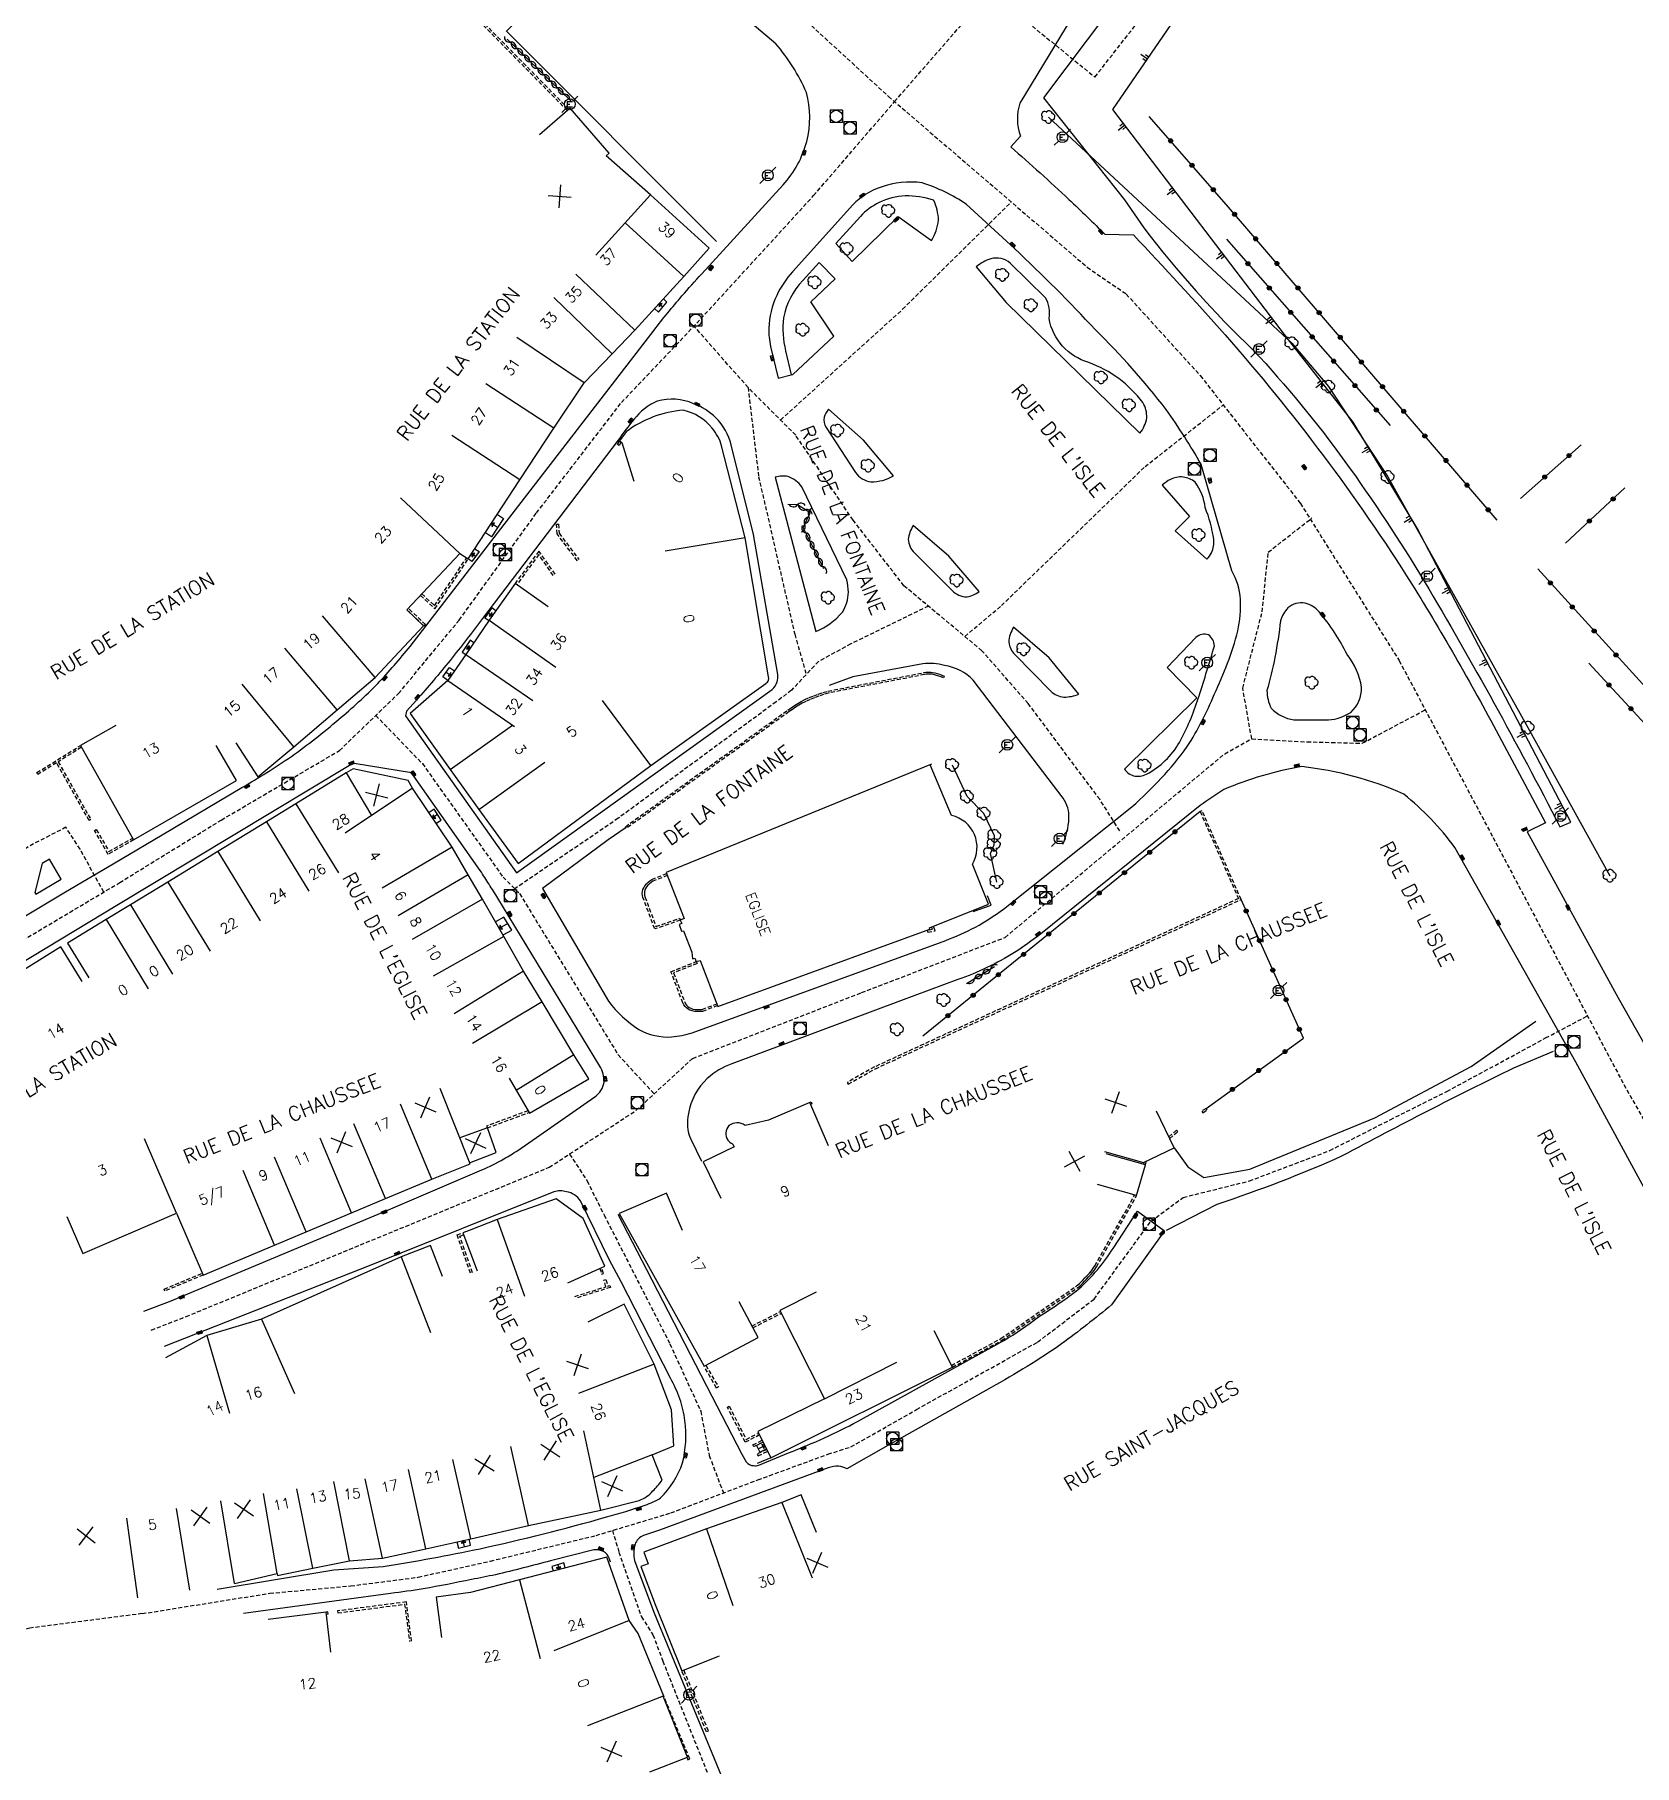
# Model space of a CAD drawing. Header units: millimetres. Extents: x 163000 to 164000, y 123999 to 125000.
# Drawn here: x 163105.8 to 163303, y 124158.1 to 124371.5 of the extents above; entities that cross this region are included whole.
import ezdxf
from ezdxf.enums import TextEntityAlignment as Align

# ---------------------------------------------------------------- set-up
doc = ezdxf.new("R2010")
doc.units = ezdxf.units.MM
doc.linetypes.add('DASHED', pattern=[0.75, 0.5, -0.25])
doc.layers.get('0').update_dxf_attribs({"linetype": 'CONTINUOUS'})
for name, color, linetype in [('W0001', 6, 'DASHED'), ('W0008', 7, 'CONTINUOUS'), ('W0100', 7, 'CONTINUOUS'), ('W0112', 1, 'DASHED'), ('W0211', 2, 'CONTINUOUS'), ('W0300', 7, 'CONTINUOUS'), ('W0302', 3, 'CONTINUOUS'), ('W0310', 3, 'CONTINUOUS'), ('W0322', 7, 'CONTINUOUS'), ('W0334', 7, 'CONTINUOUS'), ('W0400', 7, 'CONTINUOUS'), ('W0420', 7, 'CONTINUOUS'), ('W0471', 7, 'CONTINUOUS'), ('W0984', 7, 'CONTINUOUS'), ('W0989', 7, 'CONTINUOUS'), ('W0991', 7, 'CONTINUOUS'), ('W1102', 7, 'CONTINUOUS')]:
    doc.layers.add(name, color=color, linetype=linetype)
doc.styles.get("Standard").update_dxf_attribs({"font": 'romans.shx', "width": 0.85})

# ---------------------------------------------------------------- blocks, each defined once
blk = doc.blocks.new('t322o')
at = {"color": 0, "linetype": 'Continuous'}
for radius in [0.25, 0.15]:
    blk.add_circle((0, 0), radius, dxfattribs=at)
blk = doc.blocks.new('t211o')
at = {"color": 0, "linetype": 'Continuous'}
for p, q in [((-0.29, 0.5), (-0.29, 0)), ((0, 1), (0, 0)), ((0.29, 0.5), (0.29, 0))]:
    blk.add_line(p, q, dxfattribs=at)
blk = doc.blocks.new('t991o')
at = {"color": 0, "linetype": 'Continuous'}
for p, q in [((-1, 1), (1, -1)), ((-1, -1), (1, 1))]:
    blk.add_line(p, q, dxfattribs=at)
blk = doc.blocks.new('t310o')
at = {"color": 0, "linetype": 'Continuous'}
for centre, start, end in [((-0.5, 0.38), 216.8699, 323.1304), ((0.5, -0.37), 36.8699, 143.1303)]:
    blk.add_arc(centre, 0.625, start, end, dxfattribs=at)
blk = doc.blocks.new('T400')
for p, q in [((-0.15, 0.3), (0.15, 0.3)), ((-0.15, -0.25), (-0.15, 0.3)), ((-0.15, 0.15), (0.15, 0.15)), ((-0.15, 0), (0.15, 0)), ((0.15, 0.3), (0.15, -0.25)), ((-0.15, -0.15), (0.15, -0.15)), ((-0.15, -0.25), (-0.15, -0.3)), ((-0.15, -0.3), (0.15, -0.3)), ((0.15, -0.3), (0.15, -0.25))]:
    blk.add_line(p, q)
blk = doc.blocks.new('T420')
for p, q in [((0.75, 0.75), (-0.75, 0.75)), ((-0.75, 0.75), (-0.75, -0.75)), ((0.75, 0.75), (0.75, -0.75)), ((0.75, -0.75), (-0.75, -0.75))]:
    blk.add_line(p, q)
blk.add_ellipse((0, 0), major_axis=(-0.53, 0.53), ratio=1, start_param=3.926991, end_param=10.210176)
blk = doc.blocks.new('T471')
for p, q in [((-0.333334, 0.333334), (-0.333334, -0.333334)), ((-0.333334, 0.333334), (0.333334, 0.333334)), ((-0.333334, 0), (0, 0)), ((0.500001, 0.500001), (1.000002, 1.000002)), ((-0.500001, -0.500001), (-1.000002, -1.000002)), ((-0.333334, -0.333334), (0.333334, -0.333334))]:
    blk.add_line(p, q)
blk.add_ellipse((0, 0), major_axis=(0.471405, 0.471405), ratio=1, start_param=5.4977871438, end_param=11.780972451)
blk = doc.blocks.new('T300')
for p, q in [((-0.8, 0.51), (-0.86, 0.34)), ((-0.86, 0.34), (-0.86, 0.17)), ((-0.86, 0.17), (-0.74, 0.06)), ((-0.69, 0.63), (-0.8, 0.51)), ((-0.8, -0.06), (-0.74, 0.06)), ((-0.74, 0.06), (-0.69, 0.11)), ((-0.57, 0.69), (-0.69, 0.63)), ((-0.46, 0.69), (-0.57, 0.69)), ((-0.29, 0.63), (-0.46, 0.69)), ((-0.29, 0.63), (-0.17, 0.74)), ((-0.23, 0.57), (-0.29, 0.63)), ((-0.17, 0.74), (-0.06, 0.8)), ((-0.06, 0.8), (0.06, 0.8)), ((0.06, 0.8), (0.23, 0.74)), ((0.23, 0.74), (0.34, 0.63)), ((0.34, 0.63), (0.4, 0.51)), ((0.46, 0.46), (0.34, 0.46)), ((0.4, 0.51), (0.4, 0.46)), ((0.57, 0.4), (0.46, 0.46)), ((0.57, 0.4), (0.69, 0.29)), ((0.69, 0.29), (0.74, 0.17)), ((0.74, 0.06), (0.69, -0.17)), ((0.74, 0.17), (0.74, 0.06)), ((-0.8, -0.17), (-0.8, -0.06)), ((-0.8, -0.23), (-0.8, -0.17)), ((-0.74, -0.34), (-0.8, -0.23)), ((-0.69, -0.4), (-0.74, -0.34)), ((-0.51, -0.46), (-0.69, -0.4)), ((-0.4, -0.46), (-0.51, -0.46)), ((-0.4, -0.46), (-0.34, -0.46)), ((-0.34, -0.46), (-0.34, -0.4)), ((-0.34, -0.51), (-0.34, -0.46)), ((-0.29, -0.63), (-0.34, -0.51)), ((-0.17, -0.74), (-0.29, -0.63)), ((-0.06, -0.8), (-0.17, -0.74)), ((0.06, -0.8), (-0.06, -0.8)), ((0.17, -0.74), (0.06, -0.8)), ((0.23, -0.69), (0.17, -0.74)), ((0.29, -0.46), (0.23, -0.46)), ((0.29, -0.63), (0.23, -0.69)), ((0.46, -0.4), (0.29, -0.46)), ((0.34, -0.51), (0.29, -0.63)), ((0.34, -0.51), (0.34, -0.46)), ((0.57, -0.34), (0.46, -0.4)), ((0.63, -0.29), (0.57, -0.34)), ((0.69, -0.17), (0.63, -0.29))]:
    blk.add_line(p, q)

msp = doc.modelspace()

# ---------------------------------------------------------------- linework, layer by layer
at = {"layer": 'W0001'}
for points in [[(163211.78, 124363.23), (163223.54, 124376.77), (163236.47, 124366.26), (163244.57, 124376.6), (163251.64, 124380.91), (163259.06, 124382.46), (163265.95, 124387.97), (163296.3, 124426.21), (163306.3, 124423.97), (163318.88, 124435.17), (163307.67, 124445.85), (163309.92, 124453.26), (163316.29, 124474.79), (163347.75, 124491.37)], [(163201.53, 124372.6), (163211.03, 124363.87), (163235.53, 124342.81), (163240.34, 124339.51), (163249.46, 124329.45), (163261.8, 124313.7), (163273.96, 124294.34), (163285.54, 124272.52), (163301.31, 124242.72), (163330.56, 124190.35), (163358.86, 124138.92), (163365.88, 124129.43), (163373.1, 124113.3), (163397.79, 124069.84), (163400.64, 124065.1), (163386.97, 124055.23), (163363.04, 124040.62), (163297.28, 124000)], [(163097.23, 124255.62), (163116.29, 124266.96), (163128.81, 124274.67), (163143.38, 124283.24), (163150.65, 124290.26), (163158.13, 124299.31), (163167.66, 124312.53), (163178.13, 124326.14), (163187.4, 124335.9), (163201.81, 124351.64), (163211.78, 124363.23)], [(163197.73, 124323.98), (163212.78, 124337.63), (163226.17, 124350.86)], [(163239.53, 124273.33), (163237.07, 124277.22), (163228.26, 124289.03), (163222.54, 124295.54), (163212.94, 124303.55), (163206.67, 124311.64), (163199.6, 124322.11), (163193.73, 124327.98), (163187.07, 124335.56)], [(163193.73, 124327.98), (163195.03, 124316.99), (163199.48, 124297.56), (163200.91, 124292.61)], [(163220.44, 124297.29), (163224.95, 124301.1), (163242.65, 124318.23), (163252.29, 124325.83)], [(163255.8, 124284.68), (163254.69, 124290.94), (163257.09, 124300.32), (163257.83, 124307.68), (163263.21, 124311.9)], [(163215.95, 124301.04), (163206.39, 124296.37), (163202.42, 124294.23), (163199.08, 124290.66), (163197.18, 124289.23), (163177.73, 124274.88), (163164.98, 124266.19)], [(163120.19, 124211.8), (163124.47, 124213.46), (163169.23, 124231.86), (163179.91, 124238.85), (163186.91, 124245.29), (163207.72, 124253.39), (163225.41, 124260.2), (163252.48, 124282.84), (163255.8, 124284.68), (163262.61, 124284.31), (163269.43, 124284.13), (163277.19, 124288.25)], [(163147.85, 124287.56), (163153.59, 124281.62), (163163.54, 124267.63), (163165.57, 124265.6), (163177.72, 124245.73), (163182.15, 124240.92)], [(163114.32, 124265.78), (163111.4, 124271.08), (163109.67, 124273.78), (163105.67, 124271.73), (163082.19, 124257.78), (163078.19, 124250.54), (163077.54, 124246.54), (163078.74, 124244.54)], [(163119.05, 124176.84), (163134.79, 124179.35), (163144.76, 124180.26), (163153.07, 124181.33), (163161.97, 124183.32), (163175, 124186.48), (163184.22, 124189.26), (163194.94, 124193.33), (163203.57, 124196.49), (163206.41, 124197.4), (163214.5, 124202.01), (163229.41, 124210.31), (163236.37, 124215.61), (163243.4, 124225.23), (163247.36, 124228.15), (163255.51, 124230.18), (163265.43, 124233.93), (163272.88, 124237.73), (163279.85, 124241.21), (163292.02, 124247.8), (163297.18, 124250.53)], [(163171.72, 124233.49), (163173.89, 124230.19), (163175.99, 124225.98), (163184.1, 124210.1), (163187.89, 124201.8), (163188.94, 124196.33), (163190.69, 124191.72)], [(163177.01, 124187.09), (163177.82, 124184.43), (163180.59, 124176.46), (163182.01, 124174.24), (163183.22, 124171), (163190.65, 124152.36), (163199.98, 124129.88), (163205.99, 124114.69), (163207.21, 124111.79), (163208.29, 124108.62), (163210.11, 124102.41), (163210.72, 124098.42), (163211.13, 124093.77), (163212.77, 124088.09)], [(163119.05, 124176.84), (163105.22, 124175.06), (163092.17, 124171.89)]]:
    msp.add_lwpolyline(points, dxfattribs=at)
at = {"layer": 'W0008', "flags": 128}
for points in [[(163096.02, 124257.67), (163109.6, 124265.8), (163115.47, 124269.26), (163121.54, 124272.83), (163131.36, 124278.67, 0.0175), (163137.45, 124282.51, 0.023), (163143.27, 124287.07, 0.0254), (163148.1, 124291.49, 0.0194), (163152.07, 124296.06), (163163.27, 124310.55), (163182.15, 124335.07, -0.0138), (163185.58, 124339.27, -0.0072), (163188.02, 124342.01), (163198.05, 124352.97, 0.1215), (163200.96, 124358.32, 0.1297), (163200.93, 124364.37, 0.0747), (163197.14, 124370.36), (163181.85, 124383.33)], [(163235.73, 124377.09), (163227.24, 124363.04, 0.1714), (163227.29, 124358.98), (163226.12, 124357.65, -0.0073), (163233.28, 124351.16, -0.0046), (163237.71, 124346.88), (163241.22, 124346.8, -0.008), (163252.51, 124334.48, -0.0191), (163264.64, 124319.57, -0.021), (163275.53, 124303.75, -0.0175), (163286.57, 124284.47), (163291.99, 124274.31), (163289.76, 124273.23), (163300.94, 124252.74), (163314.01, 124229.68, 0.1254)], [(163178.7, 124273.73), (163176.48, 124272.22), (163168.38, 124266.23), (163176.54, 124252.33, 0.0916), (163180.28, 124248.84, 0.1405), (163184.31, 124247.93, 0.0483), (163186.84, 124248.43), (163218.09, 124259.82, 0.0277), (163221.77, 124261.47, 0.028), (163225.2, 124263.67), (163241.03, 124276.3, 0.0552), (163247.86, 124283.72, 0.0435), (163251.19, 124290.16, 0.0126), (163252.83, 124294.02, 0.0373), (163254.07, 124297.99, 0.0735), (163254.41, 124301.86, 0.117), (163253.33, 124305.4), (163249.59, 124318.49, 0.023), (163245.26, 124325.27, 0.0339), (163236.54, 124335.09, 0.0157), (163226.58, 124345.12), (163220.61, 124350.58, 0.0714), (163215.17, 124353.22, 0.1229), (163210.13, 124352.68, 0.1239), (163206.66, 124350.51), (163199.2, 124342.24, 0.0744), (163197.26, 124339.33, 0.1024), (163196.28, 124335.31, 0.0642), (163196.51, 124333.05), (163197.43, 124329.14), (163199.03, 124329.54)], [(163232.53, 124271.7, 0.0812), (163233.28, 124274.84, 0.1651), (163232.55, 124277.35), (163221.49, 124291.89, 0.1711), (163217.95, 124293.71, 0.1037), (163215.28, 124293.91), (163206.64, 124292.32), (163203.72, 124291.26)], [(163119.28, 124214.11), (163122.41, 124215.31), (163149.4, 124226.63), (163160.9, 124231.53, 0.0284), (163163.63, 124232.89, 0.0226), (163165.34, 124233.95), (163174.85, 124240.55, 0.204), (163175.98, 124242.34, 0.1299), (163175.48, 124244.34), (163162.91, 124265.04, -0.0043), (163161.81, 124266.75, 0.012), (163160.72, 124268.43), (163152.27, 124280.5), (163145.17, 124281.62), (163144.63, 124281.4), (163115.94, 124264.15), (163098.45, 124253.58)], [(163317.21, 124205.31), (163295.76, 124244.82), (163280.84, 124271.29, 0.0634), (163274.54, 124277.86, 0.0775), (163261.99, 124281.25, 0.0604), (163252.35, 124278.42, 0.023), (163249.45, 124276.44), (163229.78, 124260.6, -0.0185), (163226.57, 124258.33, -0.0534), (163219.6, 124254.99), (163212.51, 124252.37), (163191.75, 124244.62, 0.0968), (163188.7, 124242.82, 0.1619), (163186.38, 124238.48, 0.1563), (163186.66, 124235.32), (163187.98, 124232.6)], [(163292.93, 124246.12), (163288.05, 124244.08, 0.0106), (163266.96, 124233.26, -0.0262), (163251.5, 124227.29), (163245.26, 124224.05)], [(163128.32, 124179.86), (163142.69, 124182.23), (163148.77, 124182.63, 0.0097), (163160.7, 124184.84, 0.0155), (163176.28, 124188.76, 0.0182), (163181.04, 124190.22, 0.0613), (163182.94, 124191.1, 0.1106), (163185.66, 124195.41, 0.0963), (163185.93, 124200.63, 0.054), (163185.34, 124203.33, 0.034), (163184.18, 124205.85), (163178.09, 124217.76), (163176.67, 124220.43), (163173.07, 124227.71, 0.2145), (163171.36, 124228.84, 0.1579), (163169.8, 124228.82), (163147.26, 124219.8), (163121.78, 124209.77)], [(163177.7, 124226.07), (163181.21, 124219.26), (163189.28, 124203.63), (163192.96, 124196.49), (163193.5, 124195.55, 0.2293), (163194.41, 124195.08, 0.1282), (163195.04, 124195.14), (163198.73, 124196.65, 0.0103), (163203.17, 124198.52, 0.010398), (163207.23, 124200.52), (163225.24, 124210.49, 0.0247), (163229.54, 124213.43, 0.0253), (163234.51, 124216.88, 0.07), (163238.71, 124221.86), (163241.73, 124226.44), (163245.07, 124224.03), (163238.52, 124214.9, -0.0165), (163232.37, 124210.1, -0.0269), (163223.7, 124204.73), (163210.96, 124197.58), (163205.9, 124194.7, 0.0709), (163204.89, 124195.01, 0.113), (163203.62, 124194.8), (163182.82, 124187.13), (163180.85, 124186.48, 0.2139), (163179.8, 124185.39, 0.1289), (163179.75, 124183.4), (163182.13, 124177.03), (163191.79, 124153.6)], [(163206.29, 124199.99, 0.000285), (163206.3, 124200)], [(163176.76, 124183.17, 0.1084), (163176.37, 124184.13, 0.1598), (163175.38, 124184.67, 0.1206), (163174.72, 124184.7), (163169.4, 124183.36, -0.0087), (163162.62, 124181.63, -0.0048), (163159.65, 124181.05, -0.0072), (163153.71, 124179.89, -0.0067), (163149.68, 124179.32), (163131.55, 124176.87)]]:
    msp.add_lwpolyline(points, format="xyb", dxfattribs=at)
for points in [[(163194.42, 124309.85), (163191.65, 124320.9, 0.1328), (163189.77, 124324.26, 0.1065), (163187.01, 124325.99, 0.175), (163182.54, 124326.31, 0.1261), (163179.67, 124324.05, 0.0219), (163177.72, 124321.49), (163161, 124299.51, -0.0079), (163157.01, 124294.34, -0.0114), (163152.86, 124289.46), (163151.63, 124288.07), (163151.53, 124287.52), (163165.2, 124268.16), (163196.71, 124290.75, 0.0998), (163197.33, 124291.69, 0.08), (163197.4, 124292.59)], [(163202.08, 124297.9, 0.1263), (163205.35, 124300.31, 0.1443), (163206.09, 124302.74, 0.0476), (163205.9, 124304.29), (163200.37, 124315.74, 0.1361), (163198.68, 124317.01, 0.1034), (163197.07, 124316.94)], [(163265.27, 124287.01, 0.1268), (163268.01, 124287.94, 0.2202), (163269.34, 124291.01, 0.131), (163267.55, 124295.08, 0.0591), (163264.13, 124300.32, 0.1499), (163262.38, 124301.41, 0.2255), (163260.26, 124300.82, 0.1139), (163259.35, 124299.24, -0.0162), (163258.66, 124294.72, -0.0149), (163257.68, 124290.63, 0.1184), (163258.2, 124288.45, 0.1673), (163261, 124287.01)]]:
    msp.add_lwpolyline(points, format="xyb", close=True, dxfattribs=at)
for points in [[(163109.06, 124267.38), (163107.64, 124269.84), (163106.74, 124269.29), (163105.85, 124265.72), (163105.96, 124265.52), (163109.06, 124267.38)], [(163246.23, 124234.28), (163247.94, 124231.92), (163249.88, 124230.61), (163255.58, 124231.62), (163270.97, 124237.97), (163282.83, 124244.28), (163290.83, 124249.89)]]:
    msp.add_lwpolyline(points, dxfattribs=at)
at = {"layer": 'W0100'}
msp.add_line((163241.62, 124228.37), (163236.81, 124229.73), dxfattribs=at)
at = {"layer": 'W0100', "flags": 128}
for points in [[(163130.6, 124284.2), (163133.3, 124279.99), (163137.77, 124283.71), (163143.11, 124288.24), (163147.79, 124292.24), (163153.75, 124298.6), (163151.67, 124300.56), (163158.2, 124307.53), (163159.25, 124306.85), (163165.61, 124316.6), (163169.78, 124322.99), (163173.53, 124328.56), (163176.99, 124332.14), (163179.76, 124335.05), (163185.81, 124341.66), (163188.95, 124345.15), (163181.71, 124351.73), (163176.26, 124356.55), (163176.62, 124356.87), (163171.79, 124362.43), (163168.01, 124359.15)], [(163182.21, 124337.72), (163182.7, 124337.27), (163183.73, 124338.5), (163183.29, 124338.91)], [(163162.84, 124312.34), (163163.61, 124311.83), (163162.13, 124309.58), (163161.36, 124310.08)], [(163160.07, 124308.1), (163160.59, 124307.76), (163159.7, 124306.53), (163159.25, 124306.85)], [(163115.81, 124286.31), (163111.45, 124283.85), (163118.01, 124272.21), (163130.68, 124279.53), (163128.18, 124283.86)], [(163164.28, 124242.86), (163166.78, 124238.53), (163174.1, 124242.76), (163172.27, 124245.71), (163168.36, 124252.26), (163166.05, 124256.02), (163163.63, 124260.32), (163161.01, 124264.91), (163159.24, 124267.92), (163157.25, 124271.32), (163152.39, 124278.61), (163151.83, 124279.53), (163145.05, 124280.98), (163144.2, 124280.49), (163138.01, 124276.66), (163134.38, 124274.44), (163128.39, 124270.78), (163122.24, 124267.02), (163117.61, 124264.21), (163114.63, 124262.42), (163109.87, 124259.49), (163112.49, 124255.23)], [(163155.29, 124274.27), (163155.9, 124274.67), (163155.03, 124276), (163154.41, 124275.58)], [(163163.53, 124260.51), (163164.6, 124261.11), (163163.65, 124262.71), (163162.61, 124262.11)], [(163111.65, 124254.75), (163109.04, 124259.02), (163098.92, 124252.77)], [(163237.66, 124233.81), (163242.48, 124232.47), (163246.23, 124234.28), (163244.05, 124238.78)], [(163109.76, 124225.81), (163111.73, 124221.22), (163123.29, 124226.19), (163126.58, 124218.58), (163135.36, 124222.25), (163139.27, 124223.9), (163144.86, 124226.24), (163149.06, 124228.02), (163154.76, 124230.41), (163159.49, 124232.3), (163159.41, 124232.42), (163162.68, 124233.7), (163161.6, 124236.71), (163158.21, 124235.5)], [(163241.62, 124228.37), (163242.69, 124232.18), (163237.88, 124233.54)], [(163171.51, 124217.6), (163176.07, 124219.67), (163173.41, 124225.54), (163170.1, 124227.99), (163162.83, 124225.41), (163159.37, 124224.08), (163158.56, 124223.78), (163160.34, 124219.11)], [(163185.65, 124224.08), (163183.67, 124228.67), (163177.84, 124226.16), (163188.3, 124207.34), (163194.96, 124210.86), (163192.62, 124215.28)], [(163156.06, 124218.38), (163154.59, 124222.22), (163150.99, 124220.84), (163133.76, 124213.12), (163127.01, 124211.14), (163121.92, 124208.37)], [(163202.12, 124216.45), (163197.66, 124214.19), (163203.15, 124203.33), (163194.95, 124199.28), (163196.55, 124196.05), (163218.91, 124207.21), (163216.67, 124211.69)], [(163202.15, 124186.83), (163200.28, 124191.47), (163197.91, 124190.52), (163188.61, 124187.31), (163180.87, 124184.4), (163181.41, 124182.96), (163180.52, 124182.63), (163182.28, 124177.95), (163185.58, 124169.77), (163190.21, 124171.64)], [(163181.62, 124157.32), (163186.28, 124159.14), (163183.27, 124166.65), (163183.34, 124166.68), (163180.2, 124174.39), (163179.07, 124176.01), (163176.34, 124183.82), (163165.57, 124180.99), (163159.53, 124179.43), (163155.3, 124178.87), (163155.95, 124173.91)], [(163142.33, 124172.07), (163141.73, 124177.03), (163134.57, 124176.11)]]:
    msp.add_lwpolyline(points, dxfattribs=at)
at = {"layer": 'W0100'}
for points in [[(163183.22, 124337.89), (163182.75, 124338.32), (163182.77, 124337.92), (163183.15, 124338.33), (163182.75, 124338.32)], [(163162.87, 124310.71), (163162.1, 124311.21), (163162.18, 124310.82), (163162.49, 124311.29), (163162.1, 124311.21)], [(163160.14, 124307.15), (163159.66, 124307.47), (163159.74, 124307.08), (163160.05, 124307.55), (163159.66, 124307.47)], [(163162.66, 124300.45), (163162.14, 124300.81), (163161.28, 124299.61), (163161.81, 124299.25)], [(163161.71, 124300.21), (163162.24, 124299.85), (163162.17, 124300.24), (163161.84, 124299.78), (163162.24, 124299.85)], [(163159.94, 124296.52), (163159.49, 124296.83), (163158.5, 124295.38), (163158.94, 124295.07)], [(163159, 124296.1), (163159.44, 124295.79), (163159.37, 124296.19), (163159.05, 124295.72), (163159.44, 124295.79)], [(163156.74, 124291.88), (163156.11, 124292.31), (163156.93, 124293.49), (163157.56, 124293.06)], [(163156.52, 124292.9), (163157.15, 124292.47), (163157.08, 124292.86), (163156.76, 124292.4), (163157.15, 124292.47)], [(163155.47, 124275.33), (163154.85, 124274.92), (163155.24, 124274.85), (163154.93, 124275.32), (163154.85, 124274.92)], [(163164.13, 124261.91), (163163.07, 124261.31), (163163.45, 124261.2), (163163.17, 124261.69), (163163.07, 124261.31)], [(163195.59, 124197.99), (163194.75, 124197.57), (163195.17, 124196.73), (163196.01, 124197.15)], [(163194.96, 124197.15), (163195.8, 124197.57), (163195.42, 124197.7), (163195.67, 124197.19), (163195.8, 124197.57)], [(163157.85, 124185.7), (163158.03, 124184.92), (163159.53, 124185.27), (163159.36, 124186.04)], [(163158.78, 124185.09), (163158.6, 124185.87), (163158.39, 124185.53), (163158.94, 124185.65), (163158.6, 124185.87)], [(163171.2, 124182.47), (163171.04, 124183.09), (163169.54, 124182.66), (163169.7, 124182.07)], [(163170.29, 124182.87), (163170.45, 124182.27), (163170.65, 124182.62), (163170.1, 124182.47), (163170.45, 124182.27)]]:
    msp.add_lwpolyline(points, dxfattribs=at)
at = {"layer": 'W0100', "flags": 128}
for points in [[(163169.11, 124300.94), (163165.02, 124303.81), (163161.84, 124299.29), (163158.94, 124295.07), (163156.73, 124291.86), (163152.1, 124287.79), (163157.03, 124280.88), (163160.54, 124275.97), (163165.38, 124269.29), (163181.74, 124281.38), (163195.9, 124291.49, 0.1638), (163196.26, 124291.92, 0.1), (163196.25, 124292.3), (163193.39, 124309.47), (163190.47, 124320.78, 0.1103), (163189.31, 124322.97, 0.1677), (163185.75, 124325.19, 0.1426), (163178.72, 124322.53), (163177.89, 124321.43), (163178.18, 124321.21), (163179.65, 124316.44)], [(163216.33, 124281.56), (163183.65, 124268.22), (163185.85, 124262.55), (163185.38, 124262.34), (163185.58, 124261.9), (163185.24, 124261.78), (163185.52, 124260.96), (163185.79, 124261.02), (163186.8, 124258.4), (163186.87, 124257.54), (163187.16, 124257.62), (163187.34, 124257.21), (163187.81, 124257.37), (163190.01, 124251.68), (163216.14, 124261.23), (163216.11, 124261.37), (163223.37, 124264.31), (163221.37, 124269.22, 0.513046), (163218.82, 124275.22), (163216.16, 124281.49)], [(163203.64, 124234.5), (163201.34, 124239.85), (163196.23, 124237.65), (163193.36, 124237.03, 0.329376), (163191.37, 124237, 0.3227), (163191.22, 124235.2, 0.1062), (163191.82, 124234.75), (163192.01, 124234.4), (163188.2, 124232.55), (163190.38, 124228.05)], [(163130.46, 124180.57), (163135.7, 124181.77), (163135.75, 124181.56), (163140.1, 124182.43), (163144.63, 124183.34), (163148.68, 124183.68), (163154.02, 124184.83), (163159.56, 124186.08), (163166.68, 124187.69), (163175.59, 124189.59), (163180.3, 124190.8, 0.1371), (163181.99, 124191.96, 0.019), (163183.14, 124193.28), (163181.92, 124196.43), (163184.6, 124197.53), (163184.31, 124201.96), (163182.15, 124207.58), (163178.47, 124214.99), (163173.99, 124212.77)]]:
    msp.add_lwpolyline(points, format="xyb", dxfattribs=at)
at = {"layer": 'W0112'}
for p, q in [((163194.2, 124212.29), (163197.72, 124214.08)), ((163194.31, 124212.07), (163197.83, 124213.86))]:
    msp.add_line(p, q, dxfattribs=at)
for points in [[(163171.63, 124362.3), (163160.36, 124373.75), (163140.34, 124394.82), (163133.09, 124387.93)], [(163171.44, 124362.13), (163160.18, 124373.58), (163140.33, 124394.46), (163133.26, 124387.75)], [(163178.09, 124321.28), (163177.85, 124320.83), (163177.63, 124320.95), (163177.89, 124321.43)], [(163172.69, 124306.62), (163170.21, 124309.93), (163170.13, 124311.14), (163170.38, 124311.16), (163170.45, 124310.02), (163172.89, 124306.77)], [(163153.36, 124302.36), (163155.13, 124300.71), (163159.25, 124306.85)], [(163153.53, 124302.55), (163155.08, 124301.09), (163159.04, 124306.98)], [(163169.94, 124304.97), (163167.95, 124307.82), (163165.02, 124303.81)], [(163169.73, 124304.83), (163167.94, 124307.39), (163165.23, 124303.67)], [(163151.69, 124300.58), (163153.82, 124298.57), (163153.99, 124298.76), (163151.86, 124300.76)], [(163111.57, 124283.63), (163108.71, 124281.85), (163112.72, 124274.73), (163112.51, 124274.61), (163108.5, 124281.72), (163106.21, 124280.29), (163106.08, 124280.51), (163111.45, 124283.85)], [(163118.01, 124272.21), (163114.87, 124270.43), (163113.2, 124273.37), (163113.41, 124273.49), (163114.97, 124270.77), (163117.89, 124272.43)], [(163183.8, 124267.83), (163181.98, 124267.13), (163181.78, 124266.98), (163181.57, 124266.8), (163181.38, 124266.62), (163181.22, 124266.42), (163181.09, 124266.21), (163181.01, 124266.02), (163180.96, 124265.81), (163180.95, 124265.6), (163180.96, 124265.4), (163181.02, 124265.19), (163182.38, 124261.56), (163185.3, 124262.58), (163185.38, 124262.34), (163182.23, 124261.24), (163180.78, 124265.12), (163180.72, 124265.35), (163180.7, 124265.6), (163180.72, 124265.85), (163180.77, 124266.1), (163180.87, 124266.33), (163181.01, 124266.57), (163181.2, 124266.79), (163181.4, 124266.99), (163181.63, 124267.17), (163181.86, 124267.35), (163183.71, 124268.07)], [(163215.81, 124261.11), (163215.9, 124260.86), (163216.8, 124261), (163216.57, 124261.56)], [(163216.05, 124261.19), (163216.07, 124261.14), (163216.45, 124261.2), (163216.34, 124261.47)], [(163189.97, 124251.79), (163188.13, 124251.08), (163187.8, 124251.06), (163187.48, 124251.05), (163187.17, 124251.07), (163186.86, 124251.13), (163186.57, 124251.23), (163186.34, 124251.35), (163186.14, 124251.51), (163185.96, 124251.69), (163185.81, 124251.9), (163185.69, 124252.13), (163184.23, 124255.97), (163187.34, 124257.21), (163187.44, 124256.98), (163184.55, 124255.82), (163185.92, 124252.23), (163186.02, 124252.03), (163186.15, 124251.85), (163186.3, 124251.7), (163186.48, 124251.56), (163186.67, 124251.46), (163186.92, 124251.37), (163187.2, 124251.32), (163187.49, 124251.3), (163187.8, 124251.31), (163188.08, 124251.32), (163189.88, 124252.02)], [(163166.61, 124238.83), (163161.51, 124236.95), (163161.6, 124236.71), (163166.73, 124238.61)], [(163201.34, 124239.85), (163201.5, 124239.91), (163201.59, 124239.68), (163201.44, 124239.62)], [(163245.69, 124235.4), (163246.68, 124236.26), (163246.52, 124236.45), (163245.58, 124235.63)], [(163242.54, 124232.49), (163242.45, 124232.24)], [(163242.69, 124232.18), (163242.85, 124232.64)], [(163218.79, 124207.44), (163224.89, 124210.74), (163234.09, 124217.15), (163234.34, 124217.33), (163234.57, 124217.54), (163234.79, 124217.75), (163235.01, 124217.98), (163235.24, 124218.22), (163235.52, 124218.51), (163235.79, 124218.81), (163236.04, 124219.1), (163236.27, 124219.41), (163236.47, 124219.73), (163241.37, 124228.44)], [(163218.91, 124207.21), (163225.02, 124210.53), (163234.24, 124216.95), (163234.49, 124217.14), (163234.74, 124217.35), (163234.97, 124217.58), (163235.2, 124217.81), (163235.42, 124218.05), (163235.7, 124218.34), (163235.97, 124218.64), (163236.23, 124218.95), (163236.48, 124219.27), (163236.69, 124219.61), (163241.62, 124228.37)], [(163159.51, 124218.79), (163157.87, 124223.54), (163158.56, 124223.78)], [(163159.75, 124218.87), (163158.19, 124223.39), (163158.65, 124223.54)], [(163175.46, 124219.39), (163175.68, 124218.69), (163175.92, 124218.77), (163175.69, 124219.5)], [(163126.58, 124218.58), (163121.86, 124216.61), (163121.76, 124216.85), (163126.48, 124218.81)], [(163172.37, 124215.94), (163176.21, 124217.14), (163175.97, 124217.94), (163176.2, 124218.01), (163176.45, 124217.22), (163176.69, 124217.29), (163176.76, 124217.05), (163172.48, 124215.71)], [(163188.52, 124207.46), (163190.08, 124204.78), (163189.86, 124204.65), (163188.3, 124207.34)], [(163195.16, 124198.87), (163193.39, 124197.99), (163191.18, 124202.29), (163191.4, 124202.41), (163193.5, 124198.32), (163195.05, 124199.1)], [(163195.59, 124197.99), (163194.43, 124197.42), (163194.33, 124197.65), (163195.48, 124198.22)], [(163196.03, 124197.09), (163194.86, 124196.51), (163194.97, 124196.29), (163196.15, 124196.87)], [(163141.76, 124176.78), (163141.98, 124176.81), (163141.96, 124177.06), (163141.73, 124177.03)], [(163152.26, 124173.43), (163151.62, 124178.28), (163143.13, 124177.17), (163143.16, 124176.92), (163151.41, 124178), (163152.02, 124173.39)], [(163185.81, 124169.86), (163188.83, 124162.36), (163188.6, 124162.26), (163185.58, 124169.77)], [(163186.21, 124159.11), (163186.32, 124158.83), (163186.55, 124158.93), (163183.34, 124166.68), (163183.34, 124166.68)]]:
    msp.add_lwpolyline(points, dxfattribs=at)
for points in [[(163217.8, 124292.18), (163217.52, 124292.3), (163217.24, 124292.41), (163216.97, 124292.5), (163216.7, 124292.58), (163216.43, 124292.63), (163216.24, 124292.65), (163216.06, 124292.65), (163215.87, 124292.64), (163215.68, 124292.63), (163215.49, 124292.6), (163203.61, 124290.32), (163203.04, 124290.14), (163202.47, 124289.95), (163201.91, 124289.75), (163201.37, 124289.53), (163200.84, 124289.29), (163200.41, 124289.07), (163200, 124288.83), (163199.59, 124288.57), (163199.19, 124288.31), (163198.79, 124288.03), (163178.76, 124273.65), (163178.61, 124273.85), (163198.64, 124288.23), (163199.04, 124288.51), (163199.45, 124288.78), (163199.87, 124289.05), (163200.29, 124289.29), (163200.73, 124289.52), (163201.27, 124289.76), (163201.83, 124289.98), (163202.39, 124290.19), (163202.96, 124290.37), (163203.55, 124290.56), (163215.45, 124292.84), (163215.65, 124292.88), (163215.85, 124292.89), (163216.06, 124292.9), (163216.26, 124292.9), (163216.47, 124292.87), (163216.76, 124292.82), (163217.05, 124292.74), (163217.33, 124292.64), (163217.61, 124292.53), (163217.89, 124292.41)], [(163206.07, 124242.09), (163209.43, 124244.01), (163254.49, 124264.86), (163249.67, 124275.82), (163249.44, 124275.72), (163254.17, 124264.99), (163209.31, 124244.23), (163205.94, 124242.31)], [(163249.79, 124238.57), (163250.3, 124238.91), (163250.17, 124239.12), (163249.65, 124238.79)]]:
    msp.add_lwpolyline(points, close=True, dxfattribs=at)
at = {"layer": 'W0211'}
msp.add_lwpolyline([(163293.78, 124273.84), (163295.12, 124274.4), (163276.18, 124310.66), (163268.32, 124323.7), (163260.51, 124333.64), (163238.67, 124362.24), (163246.32, 124373.4), (163256.23, 124377.79), (163259.35, 124377.86), (163273.19, 124390.78), (163281.91, 124399.69), (163294.13, 124411.31), (163323.84, 124436.15), (163311.99, 124447.3), (163317.46, 124458.35), (163324.78, 124472.07), (163319.85, 124486.24)], dxfattribs=at)
at = {"layer": 'W0211', "flags": 128}
msp.add_lwpolyline([(163244.65, 124382.59), (163238.29, 124374.49), (163230.12, 124363.7), (163240.14, 124351.13), (163242.51, 124347.65, 0.0388), (163256.02, 124332.56, -0.0311), (163267.28, 124318.88, -0.0209), (163277.06, 124304.1, -0.015321), (163293.78, 124273.84)], format="xyb", dxfattribs=at)
at = {"layer": 'W0302', "flags": 128}
for points in [[(163230.76, 124361.33), (163260.74, 124333.45), (163265.26, 124328.11), (163272.59, 124316.96), (163289.83, 124286.07), (163299.95, 124267.8)], [(163224.4, 124267.02), (163223.61, 124270.53), (163224.04, 124271.61), (163224.12, 124272.71), (163222.8, 124275.46), (163220.74, 124277.55), (163218.91, 124281.44)]]:
    msp.add_lwpolyline(points, dxfattribs=at)
at = {"layer": 'W0310', "flags": 128}
for points in [[(163171.88, 124363.33), (163164.05, 124370.93)], [(163203.07, 124305.65), (163200.54, 124310.72), (163201.4, 124312.53), (163199.84, 124313.51), (163198.64, 124313.58)], [(163224.11, 124256.58), (163220.64, 124254.48)]]:
    msp.add_lwpolyline(points, dxfattribs=at)
at = {"layer": 'W0322', "flags": 128}
for points in [[(163286.04, 124311.64), (163252.69, 124350.51), (163243.18, 124361.41)], [(163252.69, 124346.26), (163272.85, 124323.29)], [(163288.91, 124314.3), (163296.4, 124320.92)], [(163301.8, 124315.61), (163294.49, 124308.79)], [(163291.05, 124305.62), (163328.96, 124263.96), (163336.34, 124270.72)], [(163297.33, 124294.02), (163317.66, 124272)], [(163249.44, 124275.72), (163225.56, 124256.39), (163215.25, 124248.04)], [(163250.17, 124239.12), (163262.17, 124247.76), (163254.49, 124264.86)]]:
    msp.add_lwpolyline(points, dxfattribs=at)
at = {"layer": 'W0334', "flags": 128}
for points in [[(163189.83, 124345.99), (163163.96, 124371.9), (163165.37, 124373.32), (163163.93, 124371.87), (163165.36, 124373.31), (163160.38, 124378.51), (163158.93, 124377.08), (163142.96, 124393.61), (163148.88, 124409.07)], [(163221.48, 124263.4), (163223.67, 124264.17), (163223.23, 124265.34)], [(163196.55, 124196.05), (163194.85, 124195.35)]]:
    msp.add_lwpolyline(points, dxfattribs=at)
for points in [[(163212.21, 124349.08), (163216.34, 124346.12, 0.1026), (163217.2, 124348.6, 0.0995), (163216.6, 124351.09, 0.0674), (163213.09, 124351.62, 0.1053), (163209.89, 124350.78, 0.0955), (163207.58, 124349.08), (163204.55, 124345.73), (163206.54, 124343.52), (163212.21, 124349.08)], [(163201.47, 124338.54), (163204.46, 124341.4), (163202.51, 124343.41), (163200.46, 124341.17, 0.1427), (163198.1, 124336.58, 0.0955), (163198.36, 124332.52), (163199.03, 124329.54), (163199.23, 124329.6), (163204.28, 124334.3), (163201.47, 124338.54)], [(163242.03, 124322.34, 0.1146), (163242.87, 124324.24, 0.1453), (163242.39, 124326.12, 0.1446), (163235.71, 124331.07, -0.2833), (163230.82, 124336.51, 0.1819), (163230.39, 124339.04), (163226.05, 124343.31, 0.2457), (163223.65, 124343.85, 0.1021), (163221.84, 124342.85), (163225.54, 124338.48), (163242.03, 124322.34)], [(163203.63, 124325.31, 0.1), (163203.11, 124324.31, 0.1939), (163203.34, 124323.05), (163206.98, 124317.49, 0.2108), (163208.88, 124316.37, 0.1418), (163211.66, 124317.11), (163207.94, 124321.48), (163203.63, 124325.31)], [(163246.36, 124310.33), (163250.28, 124306.82, 0.0542), (163250.84, 124307.6, 0.1312), (163251.13, 124309.27, 0.0529), (163250.07, 124313.19, 0.1366), (163248.82, 124316.3, 0.154), (163247.34, 124316.94, 0.1442), (163245.78, 124316.66, 0.0567), (163244.77, 124315.95), (163248.14, 124312.09), (163246.36, 124310.33)], [(163214.09, 124310.96, 0.1247), (163213.48, 124309.27, 0.1897), (163214.23, 124307.6), (163218.87, 124302.98, 0.2042), (163220.72, 124302.18, 0.1205), (163222.2, 124302.82), (163218.46, 124307.2), (163214.09, 124310.96)], [(163226.46, 124298.44, 0.1357), (163225.86, 124296.58, 0.1726), (163226.59, 124295.08), (163231.05, 124290.55, 0.176), (163232.65, 124289.83, 0.0976), (163234.5, 124290.18), (163230.82, 124294.66), (163226.46, 124298.44)], [(163249.02, 124289.75), (163240.12, 124280.95), (163240.25, 124280.78, 0.201), (163241.64, 124280.06, 0.1414), (163243.17, 124280.5, 0.1416), (163247.06, 124284.55, 0.049), (163249.31, 124289.99, 0.0078), (163251.21, 124296.15, 0.2045), (163250.49, 124297.5, 0.2865), (163248.93, 124297.16), (163245.4, 124293.47), (163249.02, 124289.75)]]:
    msp.add_lwpolyline(points, format="xyb", dxfattribs=at)
at = {"layer": 'W1102'}
for p, q in [((163181.71, 124351.73), (163174.99, 124344.32)), ((163185.81, 124341.66), (163178.58, 124348.28)), ((163179.76, 124335.05), (163172.51, 124341.94)), ((163176.99, 124332.14), (163169.8, 124339.09)), ((163173.53, 124328.56), (163165.23, 124334.14)), ((163169.78, 124322.99), (163161.4, 124328.45)), ((163165.61, 124316.6), (163157.24, 124322.06)), ((163158.2, 124307.53), (163150.91, 124314.37)), ((163193.39, 124309.47), (163183.52, 124307.83)), ((163147.79, 124292.24), (163141.29, 124299.84)), ((163161.84, 124299.29), (163170.02, 124293.53)), ((163143.11, 124288.24), (163136.64, 124295.87)), ((163158.94, 124295.07), (163167.19, 124289.41)), ((163156.73, 124291.86), (163164.96, 124286.18)), ((163137.77, 124283.71), (163131.38, 124291.4)), ((163181.74, 124281.38), (163175.79, 124289.42)), ((163157.03, 124280.88), (163164.71, 124286.36)), ((163160.54, 124275.97), (163168.67, 124281.79)), ((163144.2, 124280.49), (163147.31, 124275.22)), ((163152.39, 124278.61), (163144.07, 124273.06)), ((163138.01, 124276.66), (163143.26, 124268.15)), ((163134.38, 124274.44), (163139.6, 124265.91)), ((163128.39, 124270.78), (163133.6, 124262.24)), ((163157.25, 124271.32), (163148.62, 124266.27)), ((163122.24, 124267.02), (163127.46, 124258.49)), ((163159.24, 124267.92), (163150.62, 124262.87)), ((163117.61, 124264.21), (163122.79, 124255.66)), ((163161.01, 124264.91), (163152.33, 124259.95)), ((163114.63, 124262.42), (163119.79, 124253.85)), ((163163.63, 124260.32), (163154.91, 124255.42)), ((163166.05, 124256.02), (163157.52, 124250.79)), ((163168.36, 124252.26), (163159.77, 124247.12)), ((163172.27, 124245.71), (163165.17, 124241.32)), ((163159.49, 124232.3), (163155.77, 124241.59)), ((163154.76, 124230.41), (163150.9, 124239.63)), ((163149.06, 124228.02), (163145.15, 124237.23)), ((163123.29, 124226.19), (163119.34, 124235.38)), ((163144.86, 124226.24), (163141, 124235.46)), ((163139.27, 124223.9), (163135.38, 124233.11)), ((163135.36, 124222.25), (163131.5, 124231.47)), ((163162.83, 124225.41), (163166.17, 124215.99)), ((163150.99, 124220.84), (163154.58, 124211.5)), ((163133.76, 124213.12), (163137.84, 124203.99)), ((163127.01, 124211.14), (163129.83, 124201.54)), ((163182.15, 124207.58), (163172.82, 124203.99)), ((163203.15, 124203.33), (163212.08, 124207.84)), ((163175.59, 124189.59), (163173.5, 124199.37)), ((163159.56, 124186.08), (163157.36, 124195.84)), ((163166.68, 124187.69), (163164.48, 124197.45)), ((163181.92, 124196.43), (163174.73, 124193.62)), ((163154.02, 124184.83), (163151.9, 124194.61)), ((163135.7, 124181.77), (163134.02, 124191.63)), ((163140.1, 124182.43), (163138.12, 124192.24)), ((163144.63, 124183.34), (163142.68, 124193.14)), ((163148.68, 124183.68), (163146.56, 124193.45)), ((163124.93, 124179.75), (163123.28, 124189.82)), ((163130.42, 124180.56), (163128.74, 124190.73)), ((163197.91, 124190.52), (163201.65, 124181.24)), ((163118.52, 124178.8), (163117.17, 124188.62)), ((163188.61, 124187.31), (163191.87, 124177.85)), ((163165.57, 124180.99), (163168.12, 124171.32)), ((163179.07, 124176.01), (163169.8, 124172.24)), ((163183.27, 124166.65), (163173.95, 124163.01))]:
    msp.add_line(p, q, dxfattribs=at)

# ---------------------------------------------------------------- block references
at = {"layer": 'W0211'}
for p, rotation in [((163242.96, 124368.51), 55.55435708146341), ((163240.12, 124360.33), 127.3752452477195), ((163246.19, 124352.39), 127.3752452477195), ((163252.26, 124344.44), 127.3752452477195), ((163258.33, 124336.49), 127.3752452477195), ((163264.47, 124328.6), 128.1416271329886), ((163270.27, 124320.47), 121.0847121359054), ((163275.43, 124311.91), 121.0847121359054), ((163280.14, 124303.09), 117.5780290132583), ((163284.77, 124294.22), 117.5780290132583), ((163289.4, 124285.36), 117.5780290132583), ((163294.03, 124276.5), 117.5780290132583)]:
    msp.add_blockref('t211o', p, dxfattribs=dict(at, rotation=rotation))
at = {"layer": 'W0300'}
for p in [(163230.76, 124361.33), (163211.04, 124349.76), (163205.92, 124345.08), (163201.96, 124340.94), (163225.08, 124341.86), (163228.6, 124338.12), (163200.47, 124335.1), (163260.74, 124333.45), (163237.24, 124329.22), (163265.26, 124328.11), (163240.7, 124325.8), (163204.77, 124322.67), (163208.53, 124318.35), (163272.59, 124316.96), (163249.29, 124309.79), (163219.46, 124304.19), (163203.61, 124302.07), (163227.7, 124295.72), (163248.38, 124294.05), (163263.21, 124291.59), (163289.83, 124286.07), (163218.91, 124281.44), (163242.62, 124281.38), (163220.74, 124277.55), (163222.8, 124275.46), (163224.12, 124272.71), (163223.61, 124270.53), (163224.04, 124271.61), (163299.95, 124267.8), (163224.4, 124267.02), (163217.85, 124252.47), (163212.12, 124248.86)]:
    msp.add_blockref('T300', p, dxfattribs=at)
at = {"layer": 'W0310'}
for p, rotation in [((163164.42, 124370.57), 135.8394942877916), ((163165.25, 124369.77), 135.8394942877916), ((163166.08, 124368.96), 135.8394942877916), ((163166.91, 124368.16), 135.8394942877916), ((163167.73, 124367.35), 135.8394942877916), ((163168.56, 124366.55), 135.8394942877916), ((163169.39, 124365.74), 135.8394942877916), ((163170.22, 124364.94), 135.8394942877916), ((163171.05, 124364.13), 135.8394942877916), ((163199.79, 124313.51), 176.5151223759237), ((163200.77, 124312.92), 147.8150967857), ((163201.22, 124312.15), 64.57312583056456), ((163200.72, 124311.11), 64.57312583056456), ((163200.86, 124310.07), 116.468813551422), ((163201.38, 124309.04), 116.468813551422), ((163201.89, 124308), 116.468813551422), ((163202.41, 124306.97), 116.468813551422), ((163202.92, 124305.94), 116.468813551422), ((163221.63, 124255.08), 211.1697342678429), ((163222.62, 124255.68), 211.1697342678429), ((163223.61, 124256.28), 211.1697342678429)]:
    msp.add_blockref('t310o', p, dxfattribs=dict(at, rotation=rotation))
at = {"layer": 'W0322'}
for p, rotation in [((163245.81, 124358.39), 131.1275120265373), ((163248.44, 124355.38), 131.1275120265373), ((163251.07, 124352.37), 131.1275120265373), ((163253.69, 124349.34), 130.6284388274103), ((163256.29, 124346.31), 130.6284388274103), ((163255.33, 124343.25), 311.267061090257), ((163258.9, 124343.27), 130.6284388274103), ((163257.97, 124340.25), 311.267061090257), ((163261.5, 124340.24), 130.6284388274103), ((163260.61, 124337.24), 311.267061090257), ((163264.11, 124337.2), 130.6284388274103), ((163263.25, 124334.23), 311.267061090257), ((163266.71, 124334.17), 130.6284388274103), ((163265.89, 124331.23), 311.267061090257), ((163269.32, 124331.13), 130.6284388274103), ((163268.52, 124328.22), 311.267061090257), ((163271.92, 124328.09), 130.6284388274103), ((163271.16, 124325.21), 311.267061090257), ((163274.53, 124325.06), 130.6284388274103), ((163277.13, 124322.02), 130.6284388274103), ((163294.91, 124319.6), 41.50382422260019), ((163279.74, 124318.99), 130.6284388274103), ((163291.91, 124316.95), 41.50382422260019), ((163282.34, 124315.95), 130.6284388274103), ((163284.94, 124312.91), 130.6284388274103), ((163300.34, 124314.25), 223.0703056588545), ((163297.42, 124311.52), 223.0703056588545), ((163292.61, 124303.9), 312.3106733117316), ((163295.3, 124300.94), 312.3106733117316), ((163298, 124297.98), 312.3106733117316), ((163300.69, 124295.02), 312.3106733117316), ((163299.82, 124291.32), 312.7316826202579), ((163302.53, 124288.38), 312.7316826202579), ((163246.34, 124273.21), 218.9942111824042), ((163243.23, 124270.69), 218.9942111824042), ((163240.12, 124268.17), 218.9942111824042), ((163237.01, 124265.66), 218.9942111824042), ((163233.9, 124263.14), 218.9942111824042), ((163255.12, 124263.46), 114.1713454055132), ((163230.79, 124260.62), 218.9942111824042), ((163256.76, 124259.81), 114.1713454055132), ((163227.68, 124258.1), 218.9942111824042), ((163224.58, 124255.59), 218.9942111823579), ((163258.4, 124256.16), 114.1713454055132), ((163221.47, 124253.07), 218.9942111823579), ((163260.04, 124252.52), 114.1713454055132), ((163218.36, 124250.55), 218.9942111823579), ((163261.67, 124248.87), 114.1713454055132), ((163259.91, 124246.13), 35.75963498483473), ((163256.66, 124243.79), 35.75963498483473), ((163253.42, 124241.46), 35.75963498483473)]:
    msp.add_blockref('t322o', p, dxfattribs=dict(at, rotation=rotation))
at = {"layer": 'W0400'}
for p, rotation in [((163200.63, 124356.92), 159.6253909627191), ((163207.79, 124351.64), 307.303767899897), ((163211.99, 124348.69), 133.9073088094051), ((163237.22, 124347.18), 223.8809280644807), ((163226.35, 124345.57), 46.56731306319076), ((163189.16, 124342.71), 140.602219964008), ((163196.7, 124331.61), 10.79573065931559), ((163187.46, 124325.92), 63.73667401482744), ((163179.25, 124323.86), 142.0292030942624), ((163262.27, 124318.15), 34.16872075026557), ((163250.65, 124316.53), 9.714238120076306), ((163264.54, 124299.97), 36.48997413079343), ((163148.96, 124292.15), 138.0821921543331), ((163152.98, 124289.83), 319.2146936157757), ((163249.8, 124286.73), 151.2088748434633), ((163144.87, 124281.68), 111.0000008138006), ((163261.38, 124281.39), 99.717309998842), ((163132.01, 124278.82), 119.7078840305268), ((163152.48, 124280.39), 34.8504435769798), ((163289.44, 124273.5), 112.3886101516614), ((163281.73, 124270.04), 29.82322588490328), ((163168.51, 124265.34), 33.40655615017541), ((163226.42, 124264.47), 138.2536098659544), ((163294.77, 124263.9), 26.63709828332612), ((163164.35, 124263.08), 30.74954989227852), ((163286.19, 124262), 207.8474008060861), ((163229.5, 124260.62), 129.8839031287096), ((163195.98, 124251.62), 289.9082441797269), ((163197.88, 124247.1), 110.2531967674707), ((163176.14, 124242.74), 186.5238531832646), ((163148.91, 124226.33), 112.7072958330001), ((163173.61, 124226.85), 30.10028587694962), ((163241.47, 124225.88), 147.4367847974353), ((163244.75, 124223.72), 134.3342300743452), ((163150.51, 124221.23), 114.0147807539287), ((163123.94, 124215.85), 111.122029633623), ((163126.15, 124211.49), 109.6547187627473), ((163186.03, 124196.33), 166.6118830789733), ((163200.57, 124197.24), 113.3469450996055), ((163202.65, 124194.57), 112.2296507675236), ((163180.27, 124189.74), 105.0764484683659), ((163175.59, 124184.83), 249.1046063679576), ((163179.55, 124185.03), 354.057823581713)]:
    msp.add_blockref('T400', p, dxfattribs=dict(at, rotation=rotation))
at = {"layer": 'W0420'}
for p in [(163204.6, 124361.41), (163206.29, 124359.98), (163187.28, 124336.28), (163184.12, 124333.74), (163250.65, 124319.63), (163248.73, 124317.94), (163163.05, 124307.98), (163163.82, 124307.37), (163268.24, 124286.68), (163269.14, 124285.16), (163137.01, 124279.16), (163164.44, 124265.32), (163229.76, 124265.81), (163230.4, 124265.05), (163200.13, 124248.96), (163293.95, 124246.21), (163295.49, 124247.31), (163180.09, 124239.8), (163180.64, 124231.55), (163243.16, 124224.83), (163211.55, 124198.44), (163212.02, 124197.64)]:
    msp.add_blockref('T420', p, dxfattribs=at)
at = {"layer": 'W0471'}
for p in [(163171.76, 124362.9), (163232.47, 124358.84), (163196.17, 124354.14), (163256.7, 124332.73), (163277.4, 124304.72), (163250.32, 124294.07), (163225.68, 124283.94), (163293.84, 124275.16), (163232.13, 124272.39), (163259.11, 124253.65)]:
    msp.add_blockref('T471', p, dxfattribs=at)
at = {"layer": 'W0471', "rotation": 3.797047442219411}
msp.add_blockref('T471', (163186.47, 124166.85), dxfattribs=at)
at = {"layer": 'W0991'}
for p, rotation in [((163170.5, 124351.54), 310.9903856780816), ((163147.97, 124277.76), 30.50301801692994), ((163153.96, 124239.25), 21.83228578694606), ((163239.03, 124239.85), 25.84589506054263), ((163143.64, 124234.95), 23.02918451091117), ((163160.14, 124234.81), 289.7179792316185), ((163233.98, 124232.59), 74.21141740422375), ((163172.7, 124207.5), 296.4377872965409), ((163169.36, 124196.95), 12.04288674755357), ((163161.25, 124195.18), 12.71864827749064), ((163176.97, 124192.55), 291.3177194970125), ((163126.25, 124188.8), 9.403067477308989), ((163131.61, 124189.7), 9.640734919956733), ((163112.16, 124186.42), 7.81820474288575), ((163202.27, 124183.11), 21.96931178552575), ((163176.89, 124159.82), 291.3201292789764)]:
    msp.add_blockref('t991o', p, dxfattribs=dict(at, rotation=rotation))

# ---------------------------------------------------------------- texts
at = {"layer": 'W0984'}
msp.add_text('EGLISE', height=1.25, rotation=291.171, dxfattribs=at).set_placement((163194.96, 124263.07), align=Align.MIDDLE)
at = {"layer": 'W0989'}
for s, rotation, p in [('RUE DE LA STATION', 52.4244, (163158.02, 124330.93)), ("RUE DE L'ISLE", 308.0888, (163231.94, 124321.43)), ('RUE DE LA FONTAINE', 291.1344, (163205.35, 124311.65)), ('RUE DE LA STATION', 31.2876, (163117.85, 124298.61)), ('RUE DE LA FONTAINE', 36.4333, (163188.88, 124276.03)), ("RUE DE L'ISLE", 297.2007, (163276.13, 124264.33)), ("RUE DE L'EGLISE", 297.0378, (163148.95, 124259.16)), ('RUE DE LA CHAUSSEE', 22.3515, (163252.94, 124258.84)), ('RUE DE LA STATION', 30.6753, (163105.77, 124241.91)), ('RUE DE LA CHAUSSEE', 21.8166, (163136.28, 124237.88)), ('RUE DE LA CHAUSSEE', 22.3515, (163216.62, 124238.7)), ("RUE DE L'ISLE", 297.2007, (163295.52, 124228.83)), ("RUE DE L'EGLISE", 297.0378, (163167.01, 124207.08)), ('RUE SAINT-JACQUES', 30.2822, (163243.47, 124198.71))]:
    msp.add_text(s, height=1.75, rotation=rotation, dxfattribs=at).set_placement(p, align=Align.MIDDLE)
at = {"layer": 'W0991'}
for s, rotation, p in [('39', 317.7652, (163183.73, 124347.4)), ('37', 47.5004, (163176.52, 124344.1)), ('35', 46.4225, (163172.22, 124339.46)), ('33', 45.997, (163169.15, 124336.26)), ('31', 56.0571, (163164.6, 124330.52)), ('27', 56.9003, (163160.58, 124324.43)), ('25', 56.8637, (163155.31, 124316.37)), ('0', 52.922, (163185.09, 124316.85)), ('23', 46.843, (163148.74, 124309.86)), ('21', 46.8423, (163144.57, 124301.23)), ('0', 279.477, (163186.44, 124299.49)), ('19', 40.5029, (163139.93, 124296.7)), ('36', 54.8733, (163170.38, 124296.66)), ('17', 40.3382, (163134.94, 124292.46)), ('34', 55.5208, (163167.4, 124292.37)), ('32', 55.4354, (163164.84, 124288.64)), ('15', 39.7555, (163130.1, 124288.39)), ('1', 305.5237, (163159.14, 124288.03)), ('5', 36.4909, (163172, 124285.59)), ('13', 30.003, (163120.1, 124283.23)), ('3', 305.5868, (163165.7, 124283.37)), ('28', 31.707, (163143.54, 124274.48)), ('4', 303.699, (163147.75, 124270.25)), ('26', 31.4869, (163140.63, 124268.3)), ('24', 31.3979, (163135.81, 124265.35)), ('6', 300.36, (163150.91, 124265.33)), ('22', 31.4281, (163129.75, 124261.65)), ('8', 300.3734, (163152.79, 124262.12)), ('20', 31.2417, (163124.33, 124258.35)), ('10', 299.7267, (163154.94, 124258.4)), ('0', 31.0895, (163120.51, 124256.04)), ('0', 31.5688, (163116.7, 124253.71)), ('12', 299.3467, (163157.43, 124254.01)), ('14', 31.4713, (163108.4, 124248.66)), ('14', 301.5133, (163159.96, 124249.7)), ('16', 300.8843, (163163.02, 124244.62)), ('0', 301.7377, (163168.12, 124241.38)), ('17', 22.7111, (163148.63, 124237.06)), ('3', 23.2878, (163114.15, 124231.51)), ('11', 22.6975, (163138.78, 124232.91)), ('9', 22.9088, (163134, 124230.9)), ('5/7', 22.6781, (163127.69, 124228.25)), ('9', 25.9476, (163198.31, 124228.92)), ('26', 19.5272, (163169.31, 124218.69)), ('17', 299.0745, (163187.49, 124219.96)), ('24', 20.9449, (163163.73, 124216.66)), ('21', 296.817, (163207.99, 124212.59)), ('16', 16.3615, (163132.78, 124203.97)), ('23', 26.5361, (163206.77, 124203.61)), ('14', 26.7724, (163128, 124202.14)), ('26', 291.031, (163175.3, 124201.72)), ('21', 12.715, (163154.92, 124193.75)), ('13', 11.2387, (163140.71, 124191.22)), ('15', 4.7991, (163144.92, 124191.63)), ('17', 12.2371, (163149.55, 124192.56)), ('11', 11.3969, (163136.25, 124190.33)), ('5', 9.3314, (163120.32, 124187.82)), ('30', 19.0455, (163196.03, 124180.88)), ('0', 291.4791, (163189.34, 124179.1)), ('24', 14.7556, (163172.58, 124175.51)), ('22', 11.6568, (163162.15, 124171.6)), ('12', 6.971, (163139.44, 124168.19)), ('0', 292.1266, (163173.45, 124168.27))]:
    msp.add_text(s, height=1.25, rotation=rotation, dxfattribs=at).set_placement(p, align=Align.MIDDLE)

doc.saveas('drawing.dxf')
